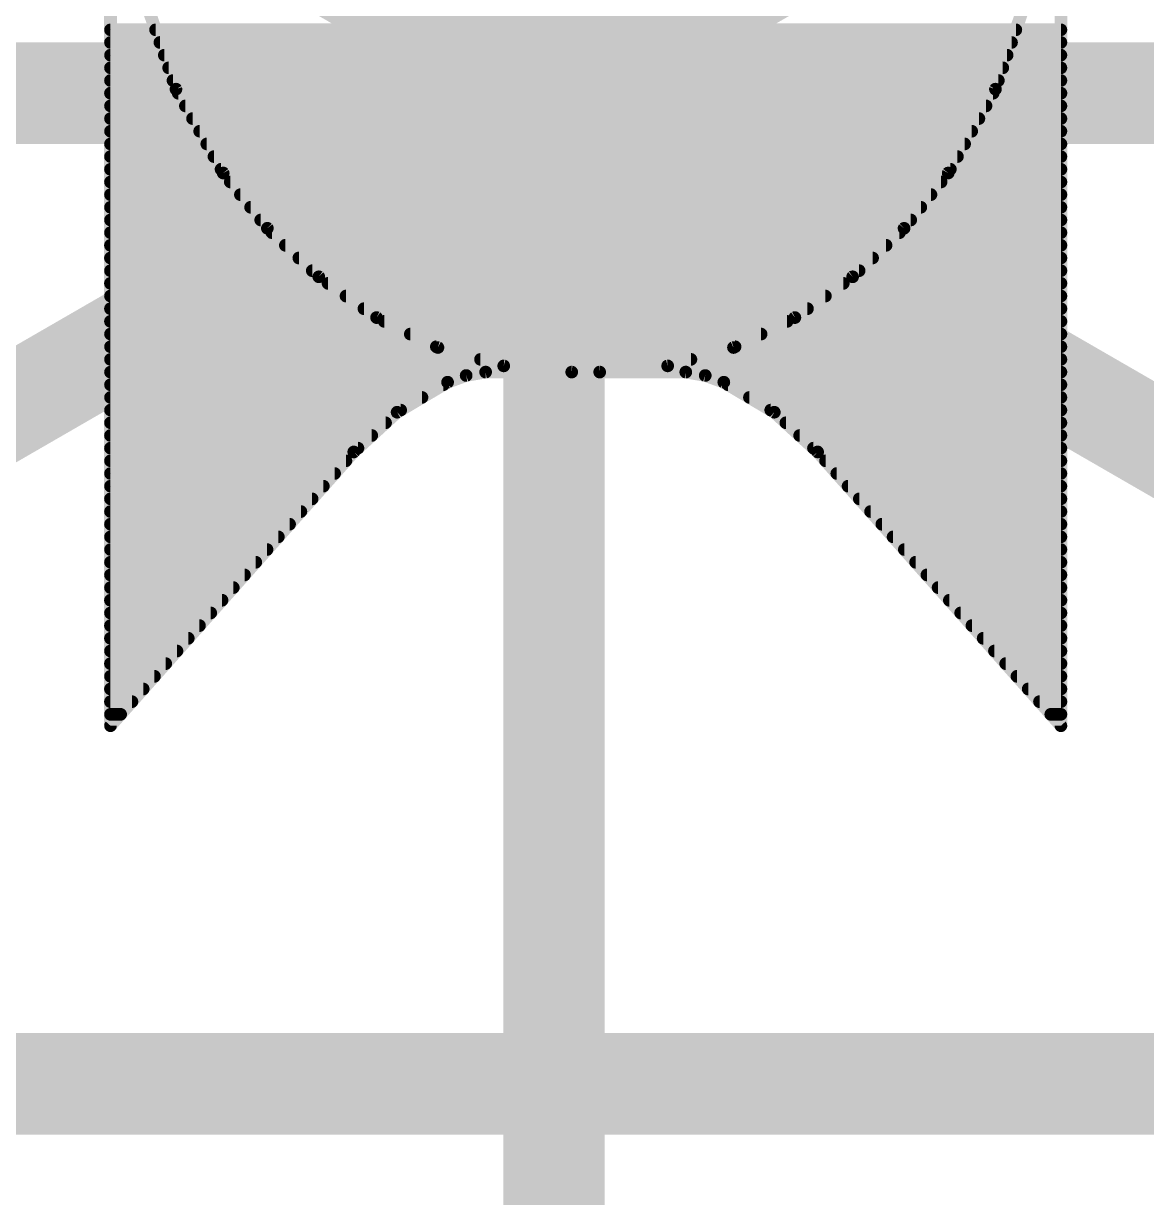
# Model space of a CAD drawing. Extents: x -31.8 to 25.5, y -33 to 25.5.
# Drawn here: x -1.063 to 1.187, y -2.213 to 0.14 of the extents above; entities that cross this region are included whole.
import ezdxf

# ---------------------------------------------------------------- set-up
doc = ezdxf.new("R2010")
doc.units = 0
for name, color, linetype in [('21', 41, 'CONTINUOUS'), ('22', 40, 'CONTINUOUS'), ('23', 53, 'CONTINUOUS'), ('24', 53, 'CONTINUOUS'), ('51', 53, 'CONTINUOUS')]:
    doc.layers.add(name, color=color, linetype=linetype)

msp = doc.modelspace()

# ---------------------------------------------------------------- linework, layer by layer
at = {"layer": '21'}
for points, const_width in [([(0, -16.002, 1), (0, 16.002, 1), (0, -16.002)], 0.2032), ([(-0.6389, 2.661, 5.25), (-2.6389, -0.8031)], 0.2032), ([(2.6389, -0.8031, 5.25), (0.6389, 2.661)], 0.2032), ([(-0.8889, 0.1333, 1), (-0.8889, 0.1207)], 0.0127), ([(0.9256, 0.1207, 1), (0.9256, 0.1333)], 0.0127), ([(-0.8889, 0.108, 1), (-0.8889, 0.0953)], 0.0127), ([(0.9169, 0.0953, 1), (0.9169, 0.108)], 0.0127), ([(-0.8889, 0.0825, 1), (-0.8889, 0.0699)], 0.0127), ([(0.9081, 0.0699, 1), (0.9081, 0.0825)], 0.0127), ([(-0.8889, 0.0572, 1), (-0.8889, 0.0445)], 0.0127), ([(0.8994, 0.0445, 1), (0.8994, 0.0572)], 0.0127), ([(-0.8889, 0.0318, 1), (-0.8889, 0.0191)], 0.0127), ([(0.8906, 0.0191, 1), (0.8906, 0.0318)], 0.0127), ([(-0.8889, 0.0064, 1), (-0.8889, -0.0064)], 0.0127), ([(0.8787, 0.0101, 1), (0.8907, 0.006)], 0.0127), ([(0.8902, 0.005, 1), (0.8791, 0.0112)], 0.0127), ([(0.8801, -0.0064, 1), (0.8801, 0.0064)], 0.0127), ([(-0.8889, -0.0191, 1), (-0.8889, -0.0318)], 0.0127), ([(0.8658, -0.0318, 1), (0.8658, -0.0191)], 0.0127), ([(-0.8889, -0.0445, 1), (-0.8889, -0.0572)], 0.0127), ([(0.8515, -0.0572, 1), (0.8515, -0.0445)], 0.0127), ([(-0.8889, -0.0699, 1), (-0.8889, -0.0825)], 0.0127), ([(0.8372, -0.0825, 1), (0.8372, -0.0699)], 0.0127), ([(-0.8889, -0.0953, 1), (-0.8889, -0.108)], 0.0127), ([(0.8229, -0.108, 1), (0.8229, -0.0953)], 0.0127), ([(-0.8889, -0.1207, 1), (-0.8889, -0.1333)], 0.0127), ([(0.8086, -0.1333, 1), (0.8086, -0.1207)], 0.0127), ([(-0.8889, -0.1461, 1), (-0.8889, -0.1588)], 0.0127), ([(0.7943, -0.1588, 1), (0.7943, -0.1461)], 0.0127), ([(0.7845, -0.1569, 1), (0.7955, -0.1631)], 0.0127), ([(0.795, -0.164, 1), (0.785, -0.156)], 0.0127), ([(-0.8889, -0.1715, 1), (-0.8889, -0.1842)], 0.0127), ([(0.7758, -0.1842, 1), (0.7758, -0.1715)], 0.0127), ([(-0.8889, -0.1969, 1), (-0.8889, -0.2096)], 0.0127), ([(0.7555, -0.2096, 1), (0.7555, -0.1969)], 0.0127), ([(-0.8889, -0.2223, 1), (-0.8889, -0.2349)], 0.0127), ([(0.7352, -0.2349, 1), (0.7352, -0.2223)], 0.0127), ([(-0.8889, -0.2477, 1), (-0.8889, -0.2604)], 0.0127), ([(0.7059, -0.2753, 1), (0.6972, -0.2661)], 0.0127), ([(0.7149, -0.2604, 1), (0.7149, -0.2477)], 0.0127), ([(-0.8889, -0.2731, 1), (-0.8889, -0.2858)], 0.0127), ([(0.6923, -0.2858, 1), (0.6923, -0.2731)], 0.0127), ([(0.6966, -0.2667, 1), (0.7065, -0.2747)], 0.0127), ([(-0.8889, -0.2984, 1), (-0.8889, -0.3112)], 0.0127), ([(0.6654, -0.3112, 1), (0.6654, -0.2984)], 0.0127), ([(-0.8889, -0.3238, 1), (-0.8889, -0.3366)], 0.0127), ([(0.6384, -0.3366, 1), (0.6384, -0.3238)], 0.0127), ([(-0.8889, -0.3493, 1), (-0.8889, -0.362)], 0.0127), ([(0.6115, -0.362, 1), (0.6115, -0.3493)], 0.0127), ([(-0.8889, -0.3746, 1), (-0.8889, -0.3874)], 0.0127), ([(0.5798, -0.3874, 1), (0.5798, -0.3746)], 0.0127), ([(0.5941, -0.3633, 1), (0.6028, -0.3725)], 0.0127), ([(0.6021, -0.3731, 1), (0.5948, -0.3627)], 0.0127), ([(-0.8889, -0.4001, 1), (-0.8889, -0.4128)], 0.0127), ([(0.5439, -0.4128, 1), (0.5439, -0.4001)], 0.0127), ([(-0.8889, -0.4254, 1), (-0.8889, -0.4382)], 0.0127), ([(0.5079, -0.4382, 1), (0.5079, -0.4254)], 0.0127), ([(-0.8889, -0.4508, 1), (-0.8889, -0.4636)], 0.0127), ([(0.4671, -0.4636, 1), (0.4671, -0.4508)], 0.0127), ([(0.479, -0.4444, 1), (0.4864, -0.4548)], 0.0127), ([(0.4855, -0.4553, 1), (0.4799, -0.4439)], 0.0127), ([(-0.8889, -0.4763, 1), (-0.8889, -0.489)], 0.0127), ([(0.415, -0.489, 1), (0.415, -0.4763)], 0.0127), ([(-0.8889, -0.5017, 1), (-0.8889, -0.5143)], 0.0127), ([(0.3569, -0.5039, 1), (0.3624, -0.5153)], 0.0127), ([(0.3614, -0.5157, 1), (0.358, -0.5035)], 0.0127), ([(0.3629, -0.5143, 1), (0.3629, -0.5017)], 0.0127), ([(-0.8889, -0.5271, 1), (-0.8889, -0.5397)], 0.0127), ([(0.2261, -0.5403, 1), (0.2295, -0.5525)], 0.0127), ([(0.2284, -0.5527, 1), (0.2272, -0.5401)], 0.0127), ([(0.2744, -0.5397, 1), (0.2744, -0.5271)], 0.0127), ([(-0.8889, -0.5525, 1), (-0.8889, -0.5652)], 0.0127), ([(-0.1772, -0.5594, 1), (-0.175, -0.5719)], 0.0127), ([(-0.1739, -0.5716, 1), (-0.1782, -0.5597)], 0.0127), ([(-0.1371, -0.5525, 1), (-0.1371, -0.5652)], 0.0127), ([(-0.136, -0.5651, 1), (-0.1382, -0.5525)], 0.0127), ([(0.0909, -0.5525, 1), (0.0921, -0.5651)], 0.0127), ([(0.0915, -0.5652, 1), (0.0915, -0.5525)], 0.0127), ([(0.0915, -0.5652, 1), (0.0915, -0.5525)], 0.0127), ([(-0.8889, -0.5779, 1), (-0.8889, -0.5906)], 0.0127), ([(-0.2219, -0.5906, 1), (-0.2219, -0.5779)], 0.0127), ([(-0.2155, -0.5731, 1), (-0.2111, -0.5851)], 0.0127), ([(-0.2101, -0.5846, 1), (-0.2165, -0.5736)], 0.0127), ([(-0.8889, -0.6033, 1), (-0.8889, -0.6159)], 0.0127), ([(-0.2646, -0.6159, 1), (-0.2646, -0.6033)], 0.0127), ([(-0.8889, -0.6287, 1), (-0.8889, -0.6413)], 0.0127), ([(-0.3177, -0.6338, 1), (-0.3113, -0.6447)], 0.0127), ([(-0.3102, -0.6439, 1), (-0.3188, -0.6346)], 0.0127), ([(-0.3073, -0.6413, 1), (-0.3073, -0.6287)], 0.0127), ([(-0.8889, -0.6541, 1), (-0.8889, -0.6667)], 0.0127), ([(-0.3376, -0.6667, 1), (-0.3376, -0.6541)], 0.0127), ([(-0.8889, -0.6795, 1), (-0.8889, -0.6922)], 0.0127), ([(-0.3653, -0.6922, 1), (-0.3653, -0.6795)], 0.0127), ([(-0.8889, -0.7049, 1), (-0.8889, -0.7176)], 0.0127), ([(-0.393, -0.7176, 1), (-0.393, -0.7049)], 0.0127), ([(-0.8889, -0.7303, 1), (-0.8889, -0.7429)], 0.0127), ([(-0.4171, -0.7429, 1), (-0.4171, -0.7303)], 0.0127), ([(-0.4056, -0.7141, 1), (-0.397, -0.7235)], 0.0127), ([(-0.3966, -0.723, 1), (-0.406, -0.7146)], 0.0127), ([(-0.8889, -0.7557, 1), (-0.8889, -0.7683)], 0.0127), ([(-0.4397, -0.7683, 1), (-0.4397, -0.7557)], 0.0127), ([(-0.8889, -0.7811, 1), (-0.8889, -0.7937)], 0.0127), ([(-0.4623, -0.7937, 1), (-0.4623, -0.7811)], 0.0127), ([(-0.8889, -0.8065, 1), (-0.8889, -0.8192)], 0.0127), ([(-0.4848, -0.8192, 1), (-0.4848, -0.8065)], 0.0127), ([(-0.8889, -0.8319, 1), (-0.8889, -0.8446)], 0.0127), ([(-0.5074, -0.8446, 1), (-0.5074, -0.8319)], 0.0127), ([(-0.8889, -0.8573, 1), (-0.8889, -0.87)], 0.0127), ([(-0.53, -0.87, 1), (-0.53, -0.8573)], 0.0127), ([(-0.8889, -0.8827, 1), (-0.8889, -0.8953)], 0.0127), ([(-0.5525, -0.8953, 1), (-0.5525, -0.8827)], 0.0127), ([(-0.8889, -0.9081, 1), (-0.8889, -0.9207)], 0.0127), ([(-0.5751, -0.9207, 1), (-0.5751, -0.9081)], 0.0127), ([(-0.8889, -0.9335, 1), (-0.8889, -0.9462)], 0.0127), ([(-0.5977, -0.9462, 1), (-0.5977, -0.9335)], 0.0127), ([(-0.8889, -0.9589, 1), (-0.8889, -0.9716)], 0.0127), ([(-0.6203, -0.9716, 1), (-0.6203, -0.9589)], 0.0127), ([(-0.8889, -0.9843, 1), (-0.8889, -0.997)], 0.0127), ([(-0.6428, -0.997, 1), (-0.6428, -0.9843)], 0.0127), ([(-0.8889, -1.0096, 1), (-0.8889, -1.0224)], 0.0127), ([(-0.6654, -1.0224, 1), (-0.6654, -1.0096)], 0.0127), ([(-0.8889, -1.0351, 1), (-0.8889, -1.0478)], 0.0127), ([(-0.688, -1.0478, 1), (-0.688, -1.0351)], 0.0127), ([(-0.8889, -1.0604, 1), (-0.8889, -1.0732)], 0.0127), ([(-0.7106, -1.0732, 1), (-0.7106, -1.0604)], 0.0127), ([(-0.8889, -1.0858, 1), (-0.8889, -1.0986)], 0.0127), ([(-0.7331, -1.0986, 1), (-0.7331, -1.0858)], 0.0127), ([(-0.8889, -1.1113, 1), (-0.8889, -1.124)], 0.0127), ([(-0.7557, -1.124, 1), (-0.7557, -1.1113)], 0.0127), ([(-0.8889, -1.1366, 1), (-0.8889, -1.1494)], 0.0127), ([(-0.7783, -1.1494, 1), (-0.7783, -1.1366)], 0.0127), ([(-0.8889, -1.1621, 1), (-0.8889, -1.1748)], 0.0127), ([(-0.8008, -1.1748, 1), (-0.8008, -1.1621)], 0.0127), ([(-0.8889, -1.1874, 1), (-0.8889, -1.2002)], 0.0127), ([(-0.8234, -1.2002, 1), (-0.8234, -1.1874)], 0.0127), ([(-0.8889, -1.2128, 1), (-0.8889, -1.2256)], 0.0127), ([(-0.846, -1.2256, 1), (-0.846, -1.2128)], 0.0127), ([(-0.8889, -1.2383, 1), (-0.8889, -1.251)], 0.0127), ([(-0.8686, -1.251, 1), (-0.8686, -1.2383)], 0.0127), ([(-0.8936, -1.2633, 1), (-0.8842, -1.2717)], 0.0127), ([(-0.8952, -1.2675, 1), (-0.8826, -1.2675)], 0.0127), ([(-2, -1.985, 5.25), (2, -1.985)], 0.2032)]:
    msp.add_lwpolyline(points, format="xyb", dxfattribs=dict(at, const_width=const_width))
for points, const_width in [([(-0.8889, 0.2489), (-0.8889, -1.2675)], 0.0254), ([(0.8847, 0.0081), (0.9475, 0.1905)], 0.0254), ([(-0.8889, 0.127), (0.9256, 0.127)], 0.0254), ([(-0.8889, 0.1016), (0.9169, 0.1016)], 0.0254), ([(-0.8889, 0.0762), (0.9081, 0.0762)], 0.0254), ([(-0.8889, 0.0508), (0.8994, 0.0508)], 0.0254), ([(-0.8889, 0.0254), (0.8906, 0.0254)], 0.0254), ([(-0.8889, 0), (0.8801, 0)], 0.0254), ([(0.79, -0.16), (0.8847, 0.0081)], 0.0254), ([(-0.8889, -0.0254), (0.8658, -0.0254)], 0.0254), ([(-0.8889, -0.0508), (0.8515, -0.0508)], 0.0254), ([(-0.8889, -0.0762), (0.8372, -0.0762)], 0.0254), ([(-0.8889, -0.1016), (0.8229, -0.1016)], 0.0254), ([(-0.8889, -0.127), (0.8086, -0.127)], 0.0254), ([(-0.8889, -0.1524), (0.7943, -0.1524)], 0.0254), ([(0.7016, -0.2707), (0.79, -0.16)], 0.0254), ([(-0.8889, -0.1778), (0.7758, -0.1778)], 0.0254), ([(-0.8889, -0.2032), (0.7555, -0.2032)], 0.0254), ([(-0.8889, -0.2286), (0.7352, -0.2286)], 0.0254), ([(-0.8889, -0.254), (0.7149, -0.254)], 0.0254), ([(0.5984, -0.3679), (0.7016, -0.2707)], 0.0254), ([(-0.8889, -0.2794), (0.6923, -0.2794)], 0.0254), ([(-0.8889, -0.3048), (0.6654, -0.3048)], 0.0254), ([(-0.8889, -0.3302), (0.6384, -0.3302)], 0.0254), ([(-0.8889, -0.3556), (0.6115, -0.3556)], 0.0254), ([(-0.8889, -0.381), (0.5798, -0.381)], 0.0254), ([(0.4827, -0.4496), (0.5984, -0.3679)], 0.0254), ([(-0.8889, -0.4064), (0.5439, -0.4064)], 0.0254), ([(-0.8889, -0.4318), (0.5079, -0.4318)], 0.0254), ([(-0.8889, -0.4572), (0.4671, -0.4572)], 0.0254), ([(0.3597, -0.5096), (0.4827, -0.4496)], 0.0254), ([(-0.8889, -0.4826), (0.415, -0.4826)], 0.0254), ([(-0.8889, -0.508), (0.3629, -0.508)], 0.0254), ([(0.2278, -0.5464), (0.3597, -0.5096)], 0.0254), ([(-0.8889, -0.5334), (0.2744, -0.5334)], 0.0254), ([(0.0915, -0.5588), (0.2278, -0.5464)], 0.0254), ([(-0.8889, -0.5588), (0.0915, -0.5588)], 0.0254), ([(-0.2133, -0.5791), (-0.1761, -0.5656)], 0.0254), ([(-0.1761, -0.5656), (-0.1371, -0.5588)], 0.0254), ([(-0.1371, -0.5588), (0.0915, -0.5588)], 0.0254), ([(-0.8889, -0.5842), (-0.2219, -0.5842)], 0.0254), ([(-0.3145, -0.6393), (-0.2133, -0.5791)], 0.0254), ([(-0.8889, -0.6096), (-0.2646, -0.6096)], 0.0254), ([(-0.8889, -0.635), (-0.3073, -0.635)], 0.0254), ([(-0.4013, -0.7188), (-0.3145, -0.6393)], 0.0254), ([(-0.8889, -0.6604), (-0.3376, -0.6604)], 0.0254), ([(-0.8889, -0.6858), (-0.3653, -0.6858)], 0.0254), ([(-0.8889, -0.7112), (-0.393, -0.7112)], 0.0254), ([(-0.8889, -1.2675), (-0.4013, -0.7188)], 0.0254), ([(-0.8889, -0.7366), (-0.4171, -0.7366)], 0.0254), ([(-0.8889, -0.762), (-0.4397, -0.762)], 0.0254), ([(-0.8889, -0.7874), (-0.4623, -0.7874)], 0.0254), ([(-0.8889, -0.8128), (-0.4848, -0.8128)], 0.0254), ([(-0.8889, -0.8382), (-0.5074, -0.8382)], 0.0254), ([(-0.8889, -0.8636), (-0.53, -0.8636)], 0.0254), ([(-0.8889, -0.889), (-0.5525, -0.889)], 0.0254), ([(-0.8889, -0.9144), (-0.5751, -0.9144)], 0.0254), ([(-0.8889, -0.9398), (-0.5977, -0.9398)], 0.0254), ([(-0.8889, -0.9652), (-0.6203, -0.9652)], 0.0254), ([(-0.8889, -0.9906), (-0.6428, -0.9906)], 0.0254), ([(-0.8889, -1.016), (-0.6654, -1.016)], 0.0254), ([(-0.8889, -1.0414), (-0.688, -1.0414)], 0.0254), ([(-0.8889, -1.0668), (-0.7106, -1.0668)], 0.0254), ([(-0.8889, -1.0922), (-0.7331, -1.0922)], 0.0254), ([(-0.8889, -1.1176), (-0.7557, -1.1176)], 0.0254), ([(-0.8889, -1.143), (-0.7783, -1.143)], 0.0254), ([(-0.8889, -1.1684), (-0.8008, -1.1684)], 0.0254), ([(-0.8889, -1.1938), (-0.8234, -1.1938)], 0.0254), ([(-0.8889, -1.2192), (-0.846, -1.2192)], 0.0254), ([(-0.8889, -1.2446), (-0.8686, -1.2446)], 0.0254), ([(2, -1.985), (-2, -1.985)], 0.2032)]:
    msp.add_lwpolyline(points, dxfattribs=dict(at, const_width=const_width))
at = {"layer": '22', "const_width": 0.0254}
for points in [[(1.0159, 0.2489), (1.0159, -1.2675)], [(-0.7577, 0.0081), (-0.8205, 0.1905)], [(-0.7986, 0.127), (1.0159, 0.127)], [(-0.7899, 0.1016), (1.0159, 0.1016)], [(-0.7811, 0.0762), (1.0159, 0.0762)], [(-0.7724, 0.0508), (1.0159, 0.0508)], [(-0.7636, 0.0254), (1.0159, 0.0254)], [(-0.663, -0.16), (-0.7577, 0.0081)], [(-0.7531, 0), (1.0159, 0)], [(-0.7388, -0.0254), (1.0159, -0.0254)], [(-0.7245, -0.0508), (1.0159, -0.0508)], [(-0.7102, -0.0762), (1.0159, -0.0762)], [(-0.6959, -0.1016), (1.0159, -0.1016)], [(-0.6816, -0.127), (1.0159, -0.127)], [(-0.6673, -0.1524), (1.0159, -0.1524)], [(-0.5746, -0.2707), (-0.663, -0.16)], [(-0.6488, -0.1778), (1.0159, -0.1778)], [(-0.6285, -0.2032), (1.0159, -0.2032)], [(-0.6082, -0.2286), (1.0159, -0.2286)], [(-0.5879, -0.254), (1.0159, -0.254)], [(-0.4714, -0.3679), (-0.5746, -0.2707)], [(-0.5653, -0.2794), (1.0159, -0.2794)], [(-0.5384, -0.3048), (1.0159, -0.3048)], [(-0.5114, -0.3302), (1.0159, -0.3302)], [(-0.4845, -0.3556), (1.0159, -0.3556)], [(-0.3557, -0.4496), (-0.4714, -0.3679)], [(-0.4529, -0.381), (1.0159, -0.381)], [(-0.4169, -0.4064), (1.0159, -0.4064)], [(-0.3809, -0.4318), (1.0159, -0.4318)], [(-0.2327, -0.5096), (-0.3557, -0.4496)], [(-0.3401, -0.4572), (1.0159, -0.4572)], [(-0.288, -0.4826), (1.0159, -0.4826)], [(-0.2359, -0.508), (1.0159, -0.508)], [(-0.1008, -0.5464), (-0.2327, -0.5096)], [(-0.1474, -0.5334), (1.0159, -0.5334)], [(0.0355, -0.5588), (-0.1008, -0.5464)], [(0.2641, -0.5588), (0.0355, -0.5588)], [(0.0355, -0.5588), (1.0159, -0.5588)], [(0.3031, -0.5656), (0.2641, -0.5588)], [(0.3403, -0.5791), (0.3031, -0.5656)], [(0.4415, -0.6393), (0.3403, -0.5791)], [(0.3489, -0.5842), (1.0159, -0.5842)], [(0.3916, -0.6096), (1.0159, -0.6096)], [(0.4343, -0.635), (1.0159, -0.635)], [(0.5283, -0.7188), (0.4415, -0.6393)], [(0.4646, -0.6604), (1.0159, -0.6604)], [(0.4923, -0.6858), (1.0159, -0.6858)], [(0.52, -0.7112), (1.0159, -0.7112)], [(1.0159, -1.2675), (0.5283, -0.7188)], [(0.5441, -0.7366), (1.0159, -0.7366)], [(0.5667, -0.762), (1.0159, -0.762)], [(0.5893, -0.7874), (1.0159, -0.7874)], [(0.6118, -0.8128), (1.0159, -0.8128)], [(0.6344, -0.8382), (1.0159, -0.8382)], [(0.657, -0.8636), (1.0159, -0.8636)], [(0.6795, -0.889), (1.0159, -0.889)], [(0.7021, -0.9144), (1.0159, -0.9144)], [(0.7247, -0.9398), (1.0159, -0.9398)], [(0.7473, -0.9652), (1.0159, -0.9652)], [(0.7698, -0.9906), (1.0159, -0.9906)], [(0.7924, -1.016), (1.0159, -1.016)], [(0.815, -1.0414), (1.0159, -1.0414)], [(0.8376, -1.0668), (1.0159, -1.0668)], [(0.8601, -1.0922), (1.0159, -1.0922)], [(0.8827, -1.1176), (1.0159, -1.1176)], [(0.9053, -1.143), (1.0159, -1.143)], [(0.9278, -1.1684), (1.0159, -1.1684)], [(0.9504, -1.1938), (1.0159, -1.1938)], [(0.973, -1.2192), (1.0159, -1.2192)], [(0.9956, -1.2446), (1.0159, -1.2446)]]:
    msp.add_lwpolyline(points, dxfattribs=at)
at = {"layer": '22', "const_width": 0.0127}
for points in [[(-0.7986, 0.1333, 1), (-0.7986, 0.1207)], [(1.0159, 0.1207, 1), (1.0159, 0.1333)], [(-0.7899, 0.108, 1), (-0.7899, 0.0953)], [(1.0159, 0.0953, 1), (1.0159, 0.108)], [(-0.7811, 0.0825, 1), (-0.7811, 0.0699)], [(1.0159, 0.0699, 1), (1.0159, 0.0825)], [(-0.7724, 0.0572, 1), (-0.7724, 0.0445)], [(1.0159, 0.0445, 1), (1.0159, 0.0572)], [(-0.7636, 0.0318, 1), (-0.7636, 0.0191)], [(1.0159, 0.0191, 1), (1.0159, 0.0318)], [(-0.7521, 0.0112, 1), (-0.7632, 0.005)], [(-0.7637, 0.006, 1), (-0.7517, 0.0101)], [(-0.7531, 0.0064, 1), (-0.7531, -0.0064)], [(1.0159, -0.0064, 1), (1.0159, 0.0064)], [(-0.7388, -0.0191, 1), (-0.7388, -0.0318)], [(1.0159, -0.0318, 1), (1.0159, -0.0191)], [(-0.7245, -0.0445, 1), (-0.7245, -0.0572)], [(1.0159, -0.0572, 1), (1.0159, -0.0445)], [(-0.7102, -0.0699, 1), (-0.7102, -0.0825)], [(1.0159, -0.0825, 1), (1.0159, -0.0699)], [(-0.6959, -0.0953, 1), (-0.6959, -0.108)], [(1.0159, -0.108, 1), (1.0159, -0.0953)], [(-0.6816, -0.1207, 1), (-0.6816, -0.1333)], [(1.0159, -0.1333, 1), (1.0159, -0.1207)], [(-0.6673, -0.1461, 1), (-0.6673, -0.1588)], [(1.0159, -0.1588, 1), (1.0159, -0.1461)], [(-0.658, -0.156, 1), (-0.668, -0.164)], [(-0.6685, -0.1631, 1), (-0.6575, -0.1569)], [(-0.6488, -0.1715, 1), (-0.6488, -0.1842)], [(1.0159, -0.1842, 1), (1.0159, -0.1715)], [(-0.6285, -0.1969, 1), (-0.6285, -0.2096)], [(1.0159, -0.2096, 1), (1.0159, -0.1969)], [(-0.6082, -0.2223, 1), (-0.6082, -0.2349)], [(1.0159, -0.2349, 1), (1.0159, -0.2223)], [(-0.5879, -0.2477, 1), (-0.5879, -0.2604)], [(-0.5702, -0.2661, 1), (-0.5789, -0.2753)], [(1.0159, -0.2604, 1), (1.0159, -0.2477)], [(-0.5795, -0.2747, 1), (-0.5696, -0.2667)], [(-0.5653, -0.2731, 1), (-0.5653, -0.2858)], [(1.0159, -0.2858, 1), (1.0159, -0.2731)], [(-0.5384, -0.2984, 1), (-0.5384, -0.3112)], [(1.0159, -0.3112, 1), (1.0159, -0.2984)], [(-0.5114, -0.3238, 1), (-0.5114, -0.3366)], [(1.0159, -0.3366, 1), (1.0159, -0.3238)], [(-0.4845, -0.3493, 1), (-0.4845, -0.362)], [(1.0159, -0.362, 1), (1.0159, -0.3493)], [(-0.4678, -0.3627, 1), (-0.4751, -0.3731)], [(-0.4758, -0.3725, 1), (-0.4671, -0.3633)], [(-0.4529, -0.3746, 1), (-0.4529, -0.3874)], [(1.0159, -0.3874, 1), (1.0159, -0.3746)], [(-0.4169, -0.4001, 1), (-0.4169, -0.4128)], [(1.0159, -0.4128, 1), (1.0159, -0.4001)], [(-0.3809, -0.4254, 1), (-0.3809, -0.4382)], [(1.0159, -0.4382, 1), (1.0159, -0.4254)], [(-0.3529, -0.4439, 1), (-0.3585, -0.4553)], [(-0.3594, -0.4548, 1), (-0.352, -0.4444)], [(-0.3401, -0.4508, 1), (-0.3401, -0.4636)], [(1.0159, -0.4636, 1), (1.0159, -0.4508)], [(-0.288, -0.4763, 1), (-0.288, -0.489)], [(1.0159, -0.489, 1), (1.0159, -0.4763)], [(-0.2359, -0.5017, 1), (-0.2359, -0.5143)], [(-0.231, -0.5035, 1), (-0.2344, -0.5157)], [(-0.2354, -0.5153, 1), (-0.2299, -0.5039)], [(1.0159, -0.5143, 1), (1.0159, -0.5017)], [(-0.1474, -0.5271, 1), (-0.1474, -0.5397)], [(-0.1002, -0.5401, 1), (-0.1014, -0.5527)], [(-0.1025, -0.5525, 1), (-0.0991, -0.5403)], [(1.0159, -0.5397, 1), (1.0159, -0.5271)], [(0.0355, -0.5525, 1), (0.0355, -0.5652)], [(0.0355, -0.5525, 1), (0.0355, -0.5652)], [(0.0349, -0.5651, 1), (0.0361, -0.5525)], [(0.2652, -0.5525, 1), (0.263, -0.5651)], [(0.2641, -0.5652, 1), (0.2641, -0.5525)], [(0.3052, -0.5597, 1), (0.3009, -0.5716)], [(0.302, -0.5719, 1), (0.3042, -0.5594)], [(1.0159, -0.5652, 1), (1.0159, -0.5525)], [(0.3435, -0.5736, 1), (0.3371, -0.5846)], [(0.3381, -0.5851, 1), (0.3425, -0.5731)], [(0.3489, -0.5779, 1), (0.3489, -0.5906)], [(1.0159, -0.5906, 1), (1.0159, -0.5779)], [(0.3916, -0.6033, 1), (0.3916, -0.6159)], [(1.0159, -0.6159, 1), (1.0159, -0.6033)], [(0.4343, -0.6287, 1), (0.4343, -0.6413)], [(0.4458, -0.6346, 1), (0.4372, -0.6439)], [(0.4383, -0.6447, 1), (0.4447, -0.6338)], [(1.0159, -0.6413, 1), (1.0159, -0.6287)], [(0.4646, -0.6541, 1), (0.4646, -0.6667)], [(1.0159, -0.6667, 1), (1.0159, -0.6541)], [(0.4923, -0.6795, 1), (0.4923, -0.6922)], [(1.0159, -0.6922, 1), (1.0159, -0.6795)], [(0.52, -0.7049, 1), (0.52, -0.7176)], [(1.0159, -0.7176, 1), (1.0159, -0.7049)], [(0.533, -0.7146, 1), (0.5236, -0.723)], [(0.524, -0.7235, 1), (0.5326, -0.7141)], [(0.5441, -0.7303, 1), (0.5441, -0.7429)], [(1.0159, -0.7429, 1), (1.0159, -0.7303)], [(0.5667, -0.7557, 1), (0.5667, -0.7683)], [(1.0159, -0.7683, 1), (1.0159, -0.7557)], [(0.5893, -0.7811, 1), (0.5893, -0.7937)], [(1.0159, -0.7937, 1), (1.0159, -0.7811)], [(0.6118, -0.8065, 1), (0.6118, -0.8192)], [(1.0159, -0.8192, 1), (1.0159, -0.8065)], [(0.6344, -0.8319, 1), (0.6344, -0.8446)], [(1.0159, -0.8446, 1), (1.0159, -0.8319)], [(0.657, -0.8573, 1), (0.657, -0.87)], [(1.0159, -0.87, 1), (1.0159, -0.8573)], [(0.6795, -0.8827, 1), (0.6795, -0.8953)], [(1.0159, -0.8953, 1), (1.0159, -0.8827)], [(0.7021, -0.9081, 1), (0.7021, -0.9207)], [(1.0159, -0.9207, 1), (1.0159, -0.9081)], [(0.7247, -0.9335, 1), (0.7247, -0.9462)], [(1.0159, -0.9462, 1), (1.0159, -0.9335)], [(0.7473, -0.9589, 1), (0.7473, -0.9716)], [(1.0159, -0.9716, 1), (1.0159, -0.9589)], [(0.7698, -0.9843, 1), (0.7698, -0.997)], [(1.0159, -0.997, 1), (1.0159, -0.9843)], [(0.7924, -1.0096, 1), (0.7924, -1.0224)], [(1.0159, -1.0224, 1), (1.0159, -1.0096)], [(0.815, -1.0351, 1), (0.815, -1.0478)], [(1.0159, -1.0478, 1), (1.0159, -1.0351)], [(0.8376, -1.0604, 1), (0.8376, -1.0732)], [(1.0159, -1.0732, 1), (1.0159, -1.0604)], [(0.8601, -1.0858, 1), (0.8601, -1.0986)], [(1.0159, -1.0986, 1), (1.0159, -1.0858)], [(0.8827, -1.1113, 1), (0.8827, -1.124)], [(1.0159, -1.124, 1), (1.0159, -1.1113)], [(0.9053, -1.1366, 1), (0.9053, -1.1494)], [(1.0159, -1.1494, 1), (1.0159, -1.1366)], [(0.9278, -1.1621, 1), (0.9278, -1.1748)], [(1.0159, -1.1748, 1), (1.0159, -1.1621)], [(0.9504, -1.1874, 1), (0.9504, -1.2002)], [(1.0159, -1.2002, 1), (1.0159, -1.1874)], [(0.973, -1.2128, 1), (0.973, -1.2256)], [(1.0159, -1.2256, 1), (1.0159, -1.2128)], [(0.9956, -1.2383, 1), (0.9956, -1.251)], [(1.0159, -1.251, 1), (1.0159, -1.2383)], [(1.0095, -1.2675, 1), (1.0223, -1.2675)], [(1.0112, -1.2717, 1), (1.0206, -1.2633)]]:
    msp.add_lwpolyline(points, format="xyb", dxfattribs=at)
at = {"layer": '23'}
msp.add_point((-0.889, -1.27), dxfattribs=at)
at = {"layer": '24'}
msp.add_point((1.016, -1.27), dxfattribs=at)
at = {"layer": '51', "const_width": 0.2032}
for points in [[(0, 0), (0, 25.4)], [(0, 0), (-21.9964, 12.7)], [(0, 0), (21.9964, 12.7)], [(0, 0), (-25.4, 0)], [(0, 0), (-21.9964, -12.7)], [(0, 0), (0, -25.4)], [(0, 0), (25.4, 0)], [(0, 0), (21.9964, -12.7)]]:
    msp.add_lwpolyline(points, dxfattribs=at)
at = {"layer": '51'}
for points, const_width in [([(0, -20.32, 1), (0, 20.32, 1), (0, -20.32)], 0.2032), ([(0, -13.97, 1), (0, 13.97, 1), (0, -13.97)], 0.2032), ([(0, -10.16, 1), (0, 10.16, 1), (0, -10.16)], 0.2032), ([(0, -6.985, 1), (0, 6.985, 1), (0, -6.985)], 0.2032), ([(0.0508, 0, 1), (-0.0508, 0)], 0.1016), ([(0, 0.0508, 1), (0, -0.0508)], 0.1016), ([(0.0254, 0.044, 1), (-0.0254, -0.044)], 0.1016), ([(-0.0254, 0.044, 1), (0.0254, -0.044)], 0.1016), ([(0.0254, -0.044, 1), (-0.0254, 0.044)], 0.1016), ([(-0.0254, -0.044, 1), (0.0254, 0.044)], 0.1016), ([(0, -0.0508, 1), (0, 0.0508)], 0.1016), ([(-0.0508, 0, 1), (0.0508, 0)], 0.1016)]:
    msp.add_lwpolyline(points, format="xyb", dxfattribs=dict(at, const_width=const_width))

doc.saveas('drawing.dxf')
